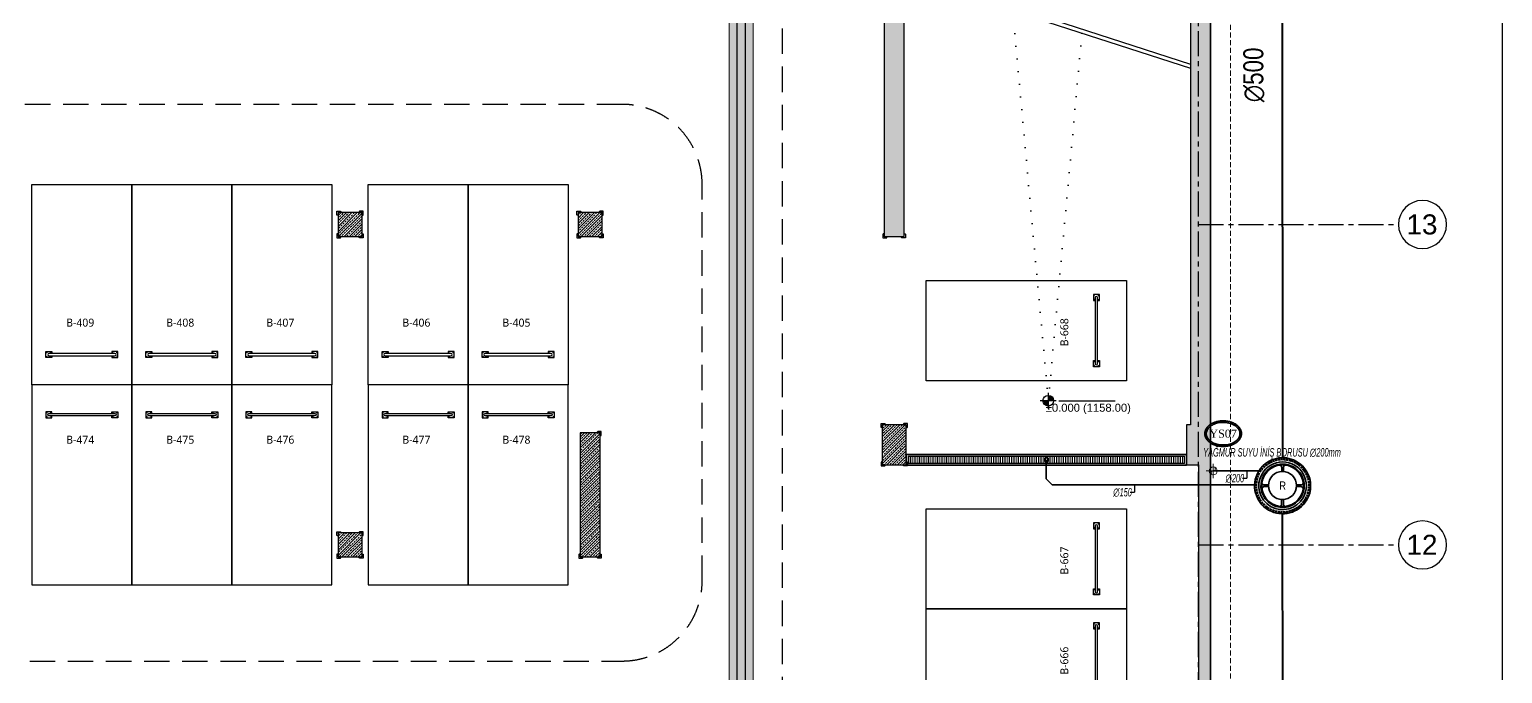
# Model space of a CAD drawing. Header units: millimetres. Extents: x -379292 to 1221486, y 92049 to 447512.
# Drawn here: x 165338 to 202148, y 173407 to 189488 of the extents above; entities that cross this region are included whole.
import ezdxf
from ezdxf.enums import TextEntityAlignment as Align
from ezdxf.lldxf.tags import DXFTag

# ---------------------------------------------------------------- set-up
doc = ezdxf.new("R2010")
doc.units = ezdxf.units.MM
for name, pattern in [('CENTER', [2, 1.25, -0.25, 0.25, -0.25]), ('DOT', [6.35, 0, -6.35]), ('HIDDEN', [9.525, 6.35, -3.175])]:
    doc.linetypes.add(name, pattern=pattern)
for name, color, linetype, lineweight in [('0-KRCN-SHT YAĞMURSUYUBORUSU-100', 3, 'PISSU_LINE50', 35), ('0-KRCN-SHT-IZGARA', 171, 'Continuous', 35), ('0-KRCN-SHT-KOLADI-YAZIYAĞMURSUYU', 4, 'Continuous', 35), ('0-KRCN-SHT-PİSSU-BORU', 220, 'PISSU_LINE50', 40), ('0-KRCN-SHT-ROGAR', 151, 'Continuous', 35), ('0-KRCN-SHT-YAZI-ÇAP-PİSSU', 41, 'Continuous', 30), ('06_FORMWORK HIDDEN', 252, 'HIDDEN2', 0), ('E_CT_KA', 4, 'Continuous', 9), ('XREF$0$05_RAIN PIPE', 3, 'Continuous', 9)]:
    doc.layers.add(name, color=color, linetype=linetype, lineweight=lineweight)
for name, color, linetype in [('05_AXIS', 211, 'CENTER'), ('05_AXIS NAME', 7, 'Continuous'), ('05_HATCH CONCRETE', 141, 'Continuous'), ('05_HATCH SOLID-2', 253, 'Continuous'), ('05_PLAN LEVEL', 2, 'Continuous'), ('05_SLOPE', 91, 'Continuous'), ('05_SYMBOL', 2, 'Continuous'), ('202-A-Y-MahalAd', 141, 'Continuous'), ('E_CT_ZA', 6, 'Continuous')]:
    doc.layers.add(name, color=color, linetype=linetype)
doc.styles.add('MUF', font='isocpeur.ttf')
doc.styles.get("Standard").update_dxf_attribs({"font": 'segoeuil.ttf'})
doc.styles.add('TROMANT', font='arial.ttf', dxfattribs={"width": 0.8})
doc.styles.add('YAZI', font='times.ttf')
doc.styles.add('YAZI-3', font='arial.ttf', dxfattribs={"height": 3})
doc.styles.add('YAZI-5', font='arial.ttf', dxfattribs={"height": 5})
doc.styles.add('ÇAP-2', font='ARIALNBI.TTF')
tags = doc.linetypes.add('HIDDEN2', pattern=[0.1875, 0.125, -0.0625]).pattern_tags.tags
tags[6:7] = [DXFTag(74, 4), DXFTag(75, 0), DXFTag(340, '0'), DXFTag(46, 0.0), DXFTag(50, 0.0), DXFTag(44, 0.0), DXFTag(45, 0.0)]
tags[4:5] = [DXFTag(74, 4), DXFTag(75, 0), DXFTag(340, '0'), DXFTag(46, 0.0), DXFTag(50, 0.0), DXFTag(44, 0.0), DXFTag(45, 0.0)]
doc.linetypes.add('PISSU_LINE50', pattern='A,50,-10,["C",MUF,S=10,R=0,X=1,Y=-5],0', length=60)
pattern_1 = [(225, (905000, -3e-07), (67.351921, -67.351921), []), (225, (904932.65, -3e-07), (67.351921, -67.351921), [47.625, -23.8125])]

# ---------------------------------------------------------------- blocks, each defined once
blk = doc.blocks.new('AWAKS ADI')
at = {"layer": '05_AXIS NAME', "color": 2}
blk.add_circle((0, 0), 6, dxfattribs=at)
at = {"layer": '05_AXIS NAME', "style": 'YAZI-5'}
blk.add_attdef('AKSADI', text='', height=5, dxfattribs=at).set_placement((0, 0), align=Align.MIDDLE_CENTER)
blk = doc.blocks.new('202_Aks')
at = {"layer": '05_AXIS', "ltscale": 500}
for p, q in [((137900, -182300), (137900, 5000)), ((137900, -93500), (142900, -93500)), ((137900, -101500), (142900, -101500))]:
    blk.add_line(p, q, dxfattribs=at)
at = {"layer": '05_AXIS NAME'}
ref = blk.add_blockref('AWAKS ADI', (143500, -93500), dxfattribs=dict(at, xscale=-100, yscale=100, zscale=100))
ref.add_attrib('AKSADI', '13', dxfattribs={"height": 500, "style": 'YAZI-5'}).set_placement((143486, -93498), align=Align.MIDDLE_CENTER)
ref = blk.add_blockref('AWAKS ADI', (143500, -101500), dxfattribs=dict(at, xscale=-100, yscale=100, zscale=100))
ref.add_attrib('AKSADI', '12', dxfattribs={"height": 500, "style": 'YAZI-5'}).set_placement((143486, -101498), align=Align.MIDDLE_CENTER)
blk = doc.blocks.new('202_Vida')
at = {"color": 0, "linetype": 'ByBlock', "ltscale": 0.2}
for points in [[(1, 0), (-1, 0)], [(0, 1), (0, -1)]]:
    blk.add_lwpolyline(points, dxfattribs=at)
at = {"color": 0, "linetype": 'ByBlock'}
for radius in [0.42, 0.23, 0.155]:
    blk.add_circle((0, 0), radius, dxfattribs=at)
blk = doc.blocks.new('202_Stoper')
at = {"color": 0, "linetype": 'ByBlock'}
for points in [[(-750, -30), (-750, -75), (-900, -75), (-900, 75), (-750, 75), (-750, 30)], [(750, -30), (750, -75), (900, -75), (900, 75), (750, 75), (750, 30)]]:
    blk.add_lwpolyline(points, dxfattribs=at)
blk.add_lwpolyline([(825, -30, 1), (825, 30), (-825, 30, 1), (-825, -30)], format="xyb", close=True, dxfattribs=at)
at = {"color": 0, "linetype": 'ByBlock', "yscale": 10, "zscale": 10, "rotation": 180}
for p, xscale in [((-877, 53), -10), ((-772, 53), 10), ((772, 53), -10), ((877, 53), 10)]:
    blk.add_blockref('202_Vida', p, dxfattribs=dict(at, xscale=xscale))
at = {"color": 0, "linetype": 'ByBlock', "yscale": 10, "zscale": 10}
for p, xscale in [((-877, -52), 10), ((-772, -52), -10), ((772, -52), 10), ((877, -52), -10)]:
    blk.add_blockref('202_Vida', p, dxfattribs=dict(at, xscale=xscale))
blk = doc.blocks.new('202_Mahalblok')
at = {"color": 0, "linetype": 'ByBlock', "flags": 128}
blk.add_lwpolyline([(0, 0), (0, 5000), (2500, 5000), (2500, 0)], close=True, dxfattribs=at)
at = {"color": 252}
blk.add_blockref('202_Stoper', (1250, 750), dxfattribs=at)
at = {"color": 0, "linetype": 'ByBlock', "ltscale": 25}
blk.add_attdef('MAHALNO', text='', height=200, dxfattribs=at).set_placement((1209, 1390), align=Align.BOTTOM_CENTER)
blk = doc.blocks.new('PLAN KOT IKILI')
at = {"layer": '05_PLAN LEVEL'}
h = blk.add_hatch(color=2, dxfattribs=at)
h.paths.add_polyline_path([(0, 2), (0, 0), (2, 0, 0.414214)])
h.paths.add_polyline_path([(0, 0), (-2, 0, 0.414214), (0, -2)])
at = {"layer": '05_PLAN LEVEL', "color": 2}
for p, q in [((3, 0), (-3, 0)), ((0, 3), (0, -3)), ((4, 0), (25, 0))]:
    blk.add_line(p, q, dxfattribs=at)
blk.add_circle((0, 0), 2, dxfattribs=at)
at = {"layer": '05_PLAN LEVEL', "style": 'YAZI-3'}
for tag, p in [('BITMISKOT', (15, 3)), ('KABAKOT', (15, -3))]:
    blk.add_attdef(tag, text='', height=3, dxfattribs=at).set_placement(p, align=Align.MIDDLE)
blk = doc.blocks.new('bariyer')
at = {"color": 8, "ltscale": 25}
blk.add_lwpolyline([(0, -70), (15, -70, 0.414214), (30, -55), (30, 30), (-55, 30, 0.414214), (-70, 15), (-70, 0), (0, 0)], format="xyb", close=True, dxfattribs=at)
blk = doc.blocks.new('OtoParkBodrumKatMimari')
at = {"layer": '05_HATCH CONCRETE'}
h = blk.add_hatch(dxfattribs=at)
h.set_pattern_fill('ANSI33', color=8, scale=15, angle=180, style=0)
h.set_pattern_definition(pattern_1)
h.paths.add_polyline_path([(96200, 177300), (96200, 177000), (96800, 177000), (96800, 177300), (104600, 177300), (104600, 177000), (105200, 177000), (105200, 177300), (113000, 177300), (113000, 177000), (113600, 177000), (113600, 177300), (121400, 177300), (121400, 177000), (122000, 177000), (122000, 177300), (127400, 177300), (127400, 177000), (128000, 177000), (128000, 177300), (135000, 177300), (135000, 177000), (135300, 177000), (135300, 172100), (135000, 172100), (135000, 171500), (135300, 171500), (135300, 164100), (135000, 164100), (135000, 163500), (135300, 163500), (135300, 156100), (135000, 156100), (135000, 155500), (135300, 155500), (135300, 148100), (135000, 148100), (135000, 147500), (135300, 147500), (135300, 144600), (135000, 144600), (135000, 144000), (135600, 144000), (135600, 144300), (142600, 144300), (142600, 144000), (142900, 144000), (142900, 140100), (142600, 140100), (142600, 139500), (142900, 139500), (142900, 132100), (142600, 132100), (142600, 131500), (142900, 131500), (142900, 127950), (142600, 127950), (142600, 127350), (142900, 127350), (142900, 124300), (142600, 124300), (142600, 123300), (142900, 123300), (142900, 113800), (142600, 113800), (142600, 112800), (142700, 112800), (142700, 100050), (135550, 100050), (135550, 108100), (135050, 108100), (135050, 83500), (135550, 83500), (135550, 99800), (142700, 99800), (142700, 78800), (142600, 78800), (142600, 77800), (142900, 77800), (142900, 68100), (142600, 68100), (142600, 67500), (143200, 67500), (143200, 144600), (135600, 144600), (135600, 177600), (71000, 177600), (71000, 177000), (71600, 177000), (71600, 177300), (79400, 177300), (79400, 177000), (80000, 177000), (80000, 177300), (87800, 177300), (87800, 177000), (88400, 177000), (88400, 177300)])
h = blk.add_hatch(dxfattribs=at)
h.set_pattern_fill('ANSI33', color=8, scale=15, angle=180, style=0)
h.set_pattern_definition(pattern_1)
h.paths.add_polyline_path([(122000, 84100), (121400, 84100), (121400, 83500), (122000, 83500)])
h = blk.add_hatch(dxfattribs=at)
h.set_pattern_fill('ANSI33', color=8, scale=15, angle=180, style=0)
h.set_pattern_definition(pattern_1)
h.paths.add_polyline_path([(128000, 84100), (127400, 84100), (127400, 83500), (128000, 83500)])
h = blk.add_hatch(dxfattribs=at)
h.set_pattern_fill('ANSI33', color=8, scale=15, angle=180, style=0)
h.set_pattern_definition(pattern_1)
h.paths.add_polyline_path([(135600, 78800), (135000, 78800), (135000, 77800), (135600, 77800)])
h = blk.add_hatch(dxfattribs=at)
h.set_pattern_fill('ANSI33', color=8, scale=15, angle=180, style=0)
h.set_pattern_definition(pattern_1)
h.paths.add_polyline_path([(127950, 78600), (127450, 78600), (127450, 75500), (127950, 75500)])
h = blk.add_hatch(dxfattribs=at)
h.set_pattern_fill('ANSI33', color=8, scale=15, angle=180, style=0)
h.set_pattern_definition(pattern_1)
h.paths.add_polyline_path([(122000, 76100), (121400, 76100), (121400, 75500), (122000, 75500)])
at = {"color": 5}
for points in [[(142900, 123300), (142900, 113800), (142600, 113800), (142600, 112800), (142700, 112800), (142700, 100050), (135550, 100050), (135550, 108100), (135050, 108100), (135050, 83500), (135550, 83500), (135550, 99800), (142700, 99800), (142700, 78800), (142600, 78800), (142600, 77800), (142900, 77800), (142900, 68100)], [(143200, 67500), (143200, 144600), (135600, 144600), (135600, 177600), (71000, 177600)]]:
    blk.add_lwpolyline(points, dxfattribs=at)
for points in [[(122000, 84100), (121400, 84100), (121400, 83500), (122000, 83500)], [(128000, 84100), (127400, 84100), (127400, 83500), (128000, 83500)], [(135600, 78800), (135000, 78800), (135000, 77800), (135600, 77800)], [(127950, 78600), (127450, 78600), (127450, 75500), (127950, 75500)], [(122000, 76100), (121400, 76100), (121400, 75500), (122000, 75500)]]:
    blk.add_lwpolyline(points, close=True, dxfattribs=at)
at = {"layer": '05_HATCH SOLID-2', "color": 251, "ltscale": 25}
blk.add_lwpolyline([(150500, -8770), (150500, 187430), (4700, 187430), (4700, 177600), (135600, 177600), (135600, 144600), (143200, 144600), (143200, 59700), (90240, -300), (70300, -300), (63119, 5881)], dxfattribs=at)
at = {"layer": '05_SLOPE'}
for points in [[(135550, 90125), (142700, 87805)], [(135550, 90020), (142700, 87700)]]:
    blk.add_lwpolyline(points, dxfattribs=at)
at = {"layer": '05_SLOPE', "linetype": 'DOT', "ltscale": 50}
blk.add_lwpolyline([(139990, 88580), (139150, 79400), (138260, 89140)], dxfattribs=at)
at = {"layer": '05_SYMBOL', "color": 252, "linetype": 'HIDDEN', "ltscale": 100}
for points in [[(132500, 166800), (132500, 53048)], [(128500, 86800), (19400, 86800)], [(130500, 74900), (130500, 84800)], [(19400, 72900), (128500, 72900)]]:
    blk.add_lwpolyline(points, dxfattribs=at)
for points in [[(130500, 84800, 0.414214), (128500, 86800)], [(128500, 72900, 0.414214), (130500, 74900)]]:
    blk.add_lwpolyline(points, format="xyb", dxfattribs=at)
at = {"layer": '06_FORMWORK HIDDEN', "linetype": 'HIDDEN', "ltscale": 20}
blk.add_line((143700, 59511), (143700, 145100), dxfattribs=at)
at = {"layer": '05_AXIS'}
blk.add_blockref('202_Aks', (5000, 177300), dxfattribs=at)
at = {"layer": '05_PLAN LEVEL'}
ref = blk.add_blockref('PLAN KOT IKILI', (139150, 79400), dxfattribs=dict(at, xscale=66.66666666666666, yscale=66.66666666666666, zscale=66.66666666666666))
ref.add_attrib('KABAKOT', '%%P0.000 (1158.00)', dxfattribs={"height": 200, "style": 'YAZI-3'}).set_placement((140150, 79200), align=Align.MIDDLE)
at = {"layer": '05_SYMBOL', "color": 8, "xscale": -1}
for p in [(121400, 84100), (127400, 84100), (135000, 78800), (121400, 76100)]:
    blk.add_blockref('bariyer', p, dxfattribs=at)
at = {"layer": '05_SYMBOL', "color": 8}
for p in [(122000, 84100), (128000, 84100), (135600, 78800), (127950, 78600), (122000, 76100)]:
    blk.add_blockref('bariyer', p, dxfattribs=at)
at = {"layer": '05_SYMBOL', "color": 8, "rotation": 180}
for p in [(121400, 83500), (127400, 83500), (135045, 83495), (135000, 77800), (121400, 75500), (127450, 75500)]:
    blk.add_blockref('bariyer', p, dxfattribs=at)
at = {"layer": '05_SYMBOL', "color": 8, "xscale": -1, "rotation": 180}
for p in [(122000, 83500), (128000, 83500), (135550, 83500), (135600, 77800), (122000, 75500), (127950, 75500)]:
    blk.add_blockref('bariyer', p, dxfattribs=at)
at = {"layer": '202-A-Y-MahalAd', "color": 8, "ltscale": 25}
for p, values in [((113750, 79800), {'MAHALNO': 'B-409'}), ((116250, 79800), {'MAHALNO': 'B-408'}), ((118750, 79800), {'MAHALNO': 'B-407'}), ((122150, 79800), {'MAHALNO': 'B-406'}), ((124650, 79800), {'MAHALNO': 'B-405'})]:
    blk.add_blockref('202_Mahalblok', p, dxfattribs=at).add_auto_attribs(values)
at = {"layer": '202-A-Y-MahalAd', "color": 8, "ltscale": 25, "rotation": 90}
for p, values in [((141100, 79900), {'MAHALNO': 'B-668'}), ((141100, 74200), {'MAHALNO': 'B-667'}), ((141100, 71700), {'MAHALNO': 'B-666'})]:
    blk.add_blockref('202_Mahalblok', p, dxfattribs=at).add_auto_attribs(values)
at = {"layer": '202-A-Y-MahalAd', "color": 8, "ltscale": 25}
ref = blk.add_blockref('202_Mahalblok', (113750, 79800), dxfattribs=dict(at, xscale=-1, rotation=180))
ref.add_attrib('MAHALNO', 'B-474', dxfattribs={"layer": '0', "color": 0, "linetype": 'ByBlock', "ltscale": 25, "height": 200}).set_placement((114959, 78267), align=Align.BOTTOM_CENTER)
ref = blk.add_blockref('202_Mahalblok', (116250, 79800), dxfattribs=dict(at, xscale=-1, rotation=180))
ref.add_attrib('MAHALNO', 'B-475', dxfattribs={"layer": '0', "color": 0, "linetype": 'ByBlock', "ltscale": 25, "height": 200}).set_placement((117459, 78267), align=Align.BOTTOM_CENTER)
ref = blk.add_blockref('202_Mahalblok', (118750, 79800), dxfattribs=dict(at, xscale=-1, rotation=180))
ref.add_attrib('MAHALNO', 'B-476', dxfattribs={"layer": '0', "color": 0, "linetype": 'ByBlock', "ltscale": 25, "height": 200}).set_placement((119959, 78267), align=Align.BOTTOM_CENTER)
ref = blk.add_blockref('202_Mahalblok', (122150, 79800), dxfattribs=dict(at, xscale=-1, rotation=180))
ref.add_attrib('MAHALNO', 'B-477', dxfattribs={"layer": '0', "color": 0, "linetype": 'ByBlock', "ltscale": 25, "height": 200}).set_placement((123359, 78267), align=Align.BOTTOM_CENTER)
ref = blk.add_blockref('202_Mahalblok', (124650, 79800), dxfattribs=dict(at, xscale=-1, rotation=180))
ref.add_attrib('MAHALNO', 'B-478', dxfattribs={"layer": '0', "color": 0, "linetype": 'ByBlock', "ltscale": 25, "height": 200}).set_placement((125859, 78267), align=Align.BOTTOM_CENTER)
blk = doc.blocks.new('*U673')
h = blk.add_hatch()
h.set_pattern_fill('ANSI33', color=0, scale=50, angle=1, style=0)
h.paths.add_polyline_path([(-115494, 200), (1093, 200), (1093, 0), (-115494, 0)])
at = {"color": 0}
blk.add_lwpolyline([(-115494, 200), (1093, 200), (1093, 0), (-115494, 0)], close=True, dxfattribs=at)
at = {"ltscale": 25, "flags": 1}
for tag, p in [('YUKSEKLIK', (-229, -149)), ('KALINLIK', (-229, -213))]:
    blk.add_attdef(tag, p, '', height=50, dxfattribs=at)
blk = doc.blocks.new('*U720')
h = blk.add_hatch()
h.set_pattern_fill('ANSI33', color=0, scale=50, angle=1, style=0)
h.paths.add_polyline_path([(-71173, 600), (45489, 600), (45489, 0), (-71173, 0)])
at = {"color": 0}
blk.add_lwpolyline([(-71173, 600), (45489, 600), (45489, 0), (-71173, 0)], close=True, dxfattribs=at)
at = {"ltscale": 25, "flags": 1}
for tag, p in [('YUKSEKLIK', (-229, -149)), ('KALINLIK', (-229, -213))]:
    blk.add_attdef(tag, p, '', height=50, dxfattribs=at)
blk = doc.blocks.new('A$C15ead506')
at = {"layer": 'E_CT_KA', "color": 6, "rotation": 270}
blk.add_blockref('*U720', (60875, 97770), dxfattribs=at)
at = {"layer": 'E_CT_ZA', "color": 30, "rotation": 90}
blk.add_blockref('*U673', (61275, 167851), dxfattribs=at)
blk = doc.blocks.new('*U1170')
at = {"layer": '0-KRCN-SHT-IZGARA', "lineweight": 20}
h = blk.add_hatch(dxfattribs=at)
h.set_pattern_fill('_U', color=120, scale=0.05, style=0, pattern_type=0)
h.set_pattern_definition([(0, (0, 1.62906), (0, 0.05), [])])
h.paths.add_polyline_path([(0.01, 7.668), (0.19, 7.668), (0.19, 0.01), (0.01, 0.01)])
at = {"layer": '0-KRCN-SHT-IZGARA'}
blk.add_lwpolyline([(-0.05, -0.05), (0.25, -0.05), (0.25, 7.728), (-0.05, 7.728)], close=True, dxfattribs=at)
at = {"layer": '0-KRCN-SHT-IZGARA', "color": 120, "lineweight": 20}
for points in [[(0, 7.678), (0.2, 7.678), (0.2, 0), (0, 0)], [(0.01, 7.668), (0.19, 7.668), (0.19, 0.01), (0.01, 0.01)]]:
    blk.add_lwpolyline(points, close=True, dxfattribs=at)
blk = doc.blocks.new('G$CD316F46C')
at = {"layer": '0-KRCN-SHT-ROGAR'}
for p, q in [((-38.2, 25.5), (-40.7, 27.1)), ((-36.4, 28.1), (-38.8, 29.9)), ((-35.4, 29.3), (-37.7, 31.2)), ((-33.3, 31.7), (-35.5, 33.8)), ((-32.2, 32.8), (-34.3, 35)), ((-29.8, 35), (-31.8, 37.3)), ((-28.6, 36), (-30.5, 38.3)), ((-26.1, 37.9), (-27.8, 40.4)), ((-24.8, 38.7), (-26.4, 41.3)), ((-22, 40.4), (-23.4, 43)), ((-20.6, 41.1), (-22, 43.8)), ((-17.7, 42.4), (-18.9, 45.2)), ((-16.3, 43), (-17.3, 45.8)), ((-13.2, 44), (-14.1, 46.9)), ((-11.7, 44.4), (-12.5, 47.4)), ((-8.6, 45.1), (-9.1, 48.1)), ((-7.1, 45.4), (-7.5, 48.4)), ((-3.9, 45.8), (-4.1, 48.8)), ((-2.3, 45.9), (-2.5, 48.9)), ((0.9, 45.9), (1, 48.9)), ((2.4, 45.8), (2.6, 48.8)), ((5.6, 45.5), (6, 48.5)), ((7.2, 45.3), (7.6, 48.3)), ((10.3, 44.7), (11, 47.6)), ((11.8, 44.3), (12.6, 47.2)), ((14.9, 43.3), (15.9, 46.2)), ((16.3, 42.8), (17.4, 45.6)), ((19.3, 41.5), (20.6, 44.2)), ((20.7, 40.8), (22, 43.5)), ((23.5, 39.2), (25, 41.8)), ((24.8, 38.4), (26.4, 40.9)), ((27.4, 36.6), (29.2, 38.9)), ((28.6, 35.6), (30.5, 37.9)), ((31, 33.5), (33.1, 35.7)), ((32.1, 32.4), (34.3, 34.5)), ((34.3, 30), (36.6, 32)), ((35.3, 28.8), (37.6, 30.7)), ((37.2, 26.2), (39.7, 28)), ((38.1, 25), (40.6, 26.6)), ((-45.7, 2.7), (-48.7, 2.8)), ((-45.6, 4.2), (-48.6, 4.5)), ((-45.2, 7.4), (-48.2, 7.9)), ((-44.9, 8.9), (-47.9, 9.5)), ((-44.2, 12.1), (-47.1, 12.8)), ((-43.8, 13.5), (-46.7, 14.4)), ((-42.8, 16.6), (-45.6, 17.7)), ((-42.2, 18), (-45, 19.2)), ((-40.8, 20.9), (-43.5, 22.3)), ((-40.1, 22.3), (-42.8, 23.8)), ((-39.1, 24.2), (-41.6, 25.7)), ((39.7, 22.2), (42.3, 23.6)), ((40.4, 20.8), (43.1, 22.2)), ((41.7, 17.9), (44.5, 19.1)), ((42.3, 16.5), (45.1, 17.5)), ((43.3, 13.4), (46.2, 14.3)), ((43.8, 11.9), (46.7, 12.7)), ((44.5, 8.8), (47.4, 9.3)), ((44.7, 7.3), (47.7, 7.7)), ((45.1, 4.1), (48.1, 4.3)), ((45.2, 2.5), (48.2, 2.7)), ((-45.7, -0.6), (-48.7, -0.6)), ((-45.7, -2.1), (-48.7, -2.3)), ((-45.4, -5.3), (-48.4, -5.7)), ((-45.1, -6.8), (-48.1, -7.3)), ((-44.5, -10), (-47.5, -10.7)), ((-44.1, -11.5), (-47, -12.3)), ((-43.2, -14.6), (-46, -15.5)), ((-42.7, -16), (-45.5, -17.1)), ((-41.4, -19), (-44.1, -20.2)), ((-40.7, -20.3), (-43.4, -21.7)), ((-39.1, -23.2), (-41.7, -24.7)), ((-38.3, -24.5), (-40.8, -26.1)), ((37.1, -25.5), (39.6, -27.2)), ((38, -24.2), (40.5, -25.8)), ((40.1, -20.5), (42.8, -21.9)), ((40.8, -19.1), (43.5, -20.4)), ((42.1, -16.1), (44.9, -17.2)), ((42.6, -14.7), (45.5, -15.7)), ((43.6, -11.6), (46.5, -12.4)), ((44, -10.1), (46.9, -10.8)), ((44.6, -7), (47.6, -7.5)), ((44.8, -5.4), (47.8, -5.8)), ((45.2, -0.7), (48.2, -0.8)), ((45.2, -2.2), (48.2, -2.4)), ((-36.5, -27.1), (-38.9, -28.9)), ((-35.5, -28.3), (-37.8, -30.2)), ((-33.4, -30.7), (-35.6, -32.8)), ((-32.3, -31.8), (-34.4, -34)), ((-29.9, -34), (-31.9, -36.3)), ((-28.8, -35), (-30.6, -37.4)), ((-26.2, -36.9), (-27.9, -39.4)), ((-24.9, -37.8), (-26.5, -40.3)), ((-22.1, -39.4), (-23.6, -42.1)), ((-20.8, -40.2), (-22.1, -42.8)), ((-17.8, -41.5), (-19, -44.3)), ((-16.4, -42.1), (-17.5, -44.9)), ((-13.4, -43.1), (-14.2, -46)), ((-11.9, -43.5), (-12.6, -46.4)), ((-8.7, -44.2), (-9.3, -47.2)), ((-7.2, -44.5), (-7.7, -47.5)), ((-4, -44.9), (-4.3, -47.9)), ((-2.5, -45), (-2.6, -48)), ((0.7, -45), (0.8, -48)), ((2.3, -45), (2.5, -48)), ((5.5, -44.7), (5.9, -47.7)), ((7, -44.5), (7.5, -47.4)), ((10.2, -43.8), (10.9, -46.8)), ((11.7, -43.5), (12.5, -46.4)), ((14.7, -42.5), (15.7, -45.3)), ((16.2, -42), (17.3, -44.8)), ((19.1, -40.7), (20.4, -43.4)), ((20.5, -40), (21.9, -42.7)), ((23.3, -38.4), (24.9, -41)), ((24.7, -37.6), (26.3, -40.1)), ((27.3, -35.8), (29.1, -38.2)), ((28.5, -34.8), (30.4, -37.1)), ((30.9, -32.7), (33, -34.9)), ((32, -31.6), (34.2, -33.7)), ((34.2, -29.3), (36.5, -31.2)), ((35.2, -28.1), (37.5, -30))]:
    blk.add_line(p, q, dxfattribs=at)
at = {"layer": '0-KRCN-SHT-ROGAR', "color": 120}
for p, q in [((-1.7, 24.9), (-1.7, 33.1)), ((1.4, 25), (1.4, 33.1)), ((-24.9, 2), (-32.9, 2)), ((24.9, 1.9), (32.4, 1.9)), ((-25, -1.1), (-32.9, -1.1)), ((-1.8, -24.9), (-1.8, -32.2)), ((1.3, -25), (1.3, -32.2)), ((25, -1.2), (32.4, -1.2))]:
    blk.add_line(p, q, dxfattribs=at)
blk.add_circle((0, 0), 25, dxfattribs=at)
at = {"layer": '0-KRCN-SHT-ROGAR'}
for radius, start, end in [(50, 329.911, 149.911), (48.5, 146.6265, 148.5734), (48.5, 140.6265, 142.5734), (42.5, 329.911, 149.911), (48.5, 134.6265, 136.5734), (48.5, 128.6265, 130.5734), (48.5, 122.6265, 124.5734), (48.5, 116.6265, 118.5734), (48.5, 110.6265, 112.5734), (48.5, 104.6265, 106.5734), (48.5, 98.6265, 100.5734), (48.5, 92.6265, 94.5734), (48.5, 86.6265, 88.5734), (48.5, 80.6265, 82.5734), (48.5, 74.6265, 76.5734), (48.5, 68.6265, 70.5734), (48.5, 62.6265, 64.5734), (48.5, 56.6265, 58.5734), (48.5, 50.6265, 52.5734), (48.5, 44.6265, 46.5734), (48.5, 38.6265, 40.5734), (48.5, 32.6265, 34.5734), (50, 149.911, 329.911), (48.5, 175.2486, 177.1955), (48.5, 169.2486, 171.1955), (48.5, 163.2486, 165.1955), (48.5, 157.2486, 159.1955), (48.5, 151.2486, 153.1955), (42.5, 149.911, 329.911), (38.7, 149.911, 329.911), (37.2, 149.911, 329.911), (48.5, 26.6265, 28.5734), (48.5, 20.6265, 22.5734), (48.5, 14.6265, 16.5734), (48.5, 8.6265, 10.5734), (48.5, 2.6265, 4.5734), (48.5, 181.2486, 183.1955), (48.5, 187.2486, 189.1955), (48.5, 193.2486, 195.1955), (48.5, 199.2486, 201.1955), (48.5, 205.2486, 207.1955), (48.5, 211.2486, 213.1955), (48.5, 325.2486, 327.1955), (48.5, 332.6265, 334.5734), (48.5, 338.6265, 340.5734), (48.5, 344.6265, 346.5734), (48.5, 350.6265, 352.5734), (48.5, 356.6265, 358.5734), (48.5, 217.2486, 219.1955), (48.5, 223.2486, 225.1955), (48.5, 229.2486, 231.1955), (48.5, 235.2486, 237.1955), (48.5, 241.2486, 243.1955), (48.5, 247.2486, 249.1955), (48.5, 253.2486, 255.1955), (48.5, 259.2486, 261.1955), (48.5, 265.2486, 267.1955), (48.5, 271.2486, 273.1955), (48.5, 277.2486, 279.1955), (48.5, 283.2486, 285.1955), (48.5, 289.2486, 291.1955), (48.5, 295.2486, 297.1955), (48.5, 301.2486, 303.1955), (48.5, 307.2486, 309.1955), (48.5, 313.2486, 315.1955), (48.5, 319.2486, 321.1955)]:
    blk.add_arc((-0.3, 0.4), radius, start, end, dxfattribs=at)
at = {"layer": '0-KRCN-SHT-ROGAR', "color": 120}
for centre, radius, start, end in [((-0.3, 0.4), 38.7, 329.911, 149.911), ((-0.3, 0.4), 37.2, 329.911, 149.911), ((-6.2, 33.1), 4.52, 359.911, 71.7708), ((5.9, 33), 4.52, 108.3327, 179.911), ((-32.9, 6.5), 4.52, 198.0512, 269.911), ((32.4, 6.4), 4.52, 269.911, 341.7708), ((-32.9, -5.6), 4.52, 89.911, 161.4893), ((32.4, -5.7), 4.52, 18.3327, 89.911), ((-6.3, -32.2), 4.52, 288.0512, 359.911), ((5.8, -32.2), 4.52, 179.911, 251.4893)]:
    blk.add_arc(centre, radius, start, end, dxfattribs=at)
blk = doc.blocks.new('XREF$0$YIB125')
at = {"layer": 'XREF$0$05_RAIN PIPE'}
for p, q in [((-112.5, 0), (112.5, 0)), ((0, 112.5), (0, -112.5)), ((0, 0), (0, 62.5))]:
    blk.add_line(p, q, dxfattribs=at)
blk.add_circle((0, 0), 62.5, dxfattribs=at)
for centre, start, end in [((0, 31.25), 90, 270), ((0, -31.25), 270, 90)]:
    blk.add_arc(centre, 31.25, start, end, dxfattribs=at)
blk = doc.blocks.new('G$CD1210CBB')
at = {"layer": 'XREF$0$05_RAIN PIPE', "xscale": -0.08000000000000002, "yscale": 0.08000000000000002, "zscale": 0.08000000000000002}
blk.add_blockref('XREF$0$YIB125', (-9, 0), dxfattribs=at)
blk = doc.blocks.new('A$Cbceac246')
at = {"layer": '0-KRCN-SHT YAĞMURSUYUBORUSU-100'}
for p, q in [((6880, 7762.5, 0), (6880, 7714.6, 0)), ((7297.2, 7734.6, 0), (7410.9, 7734.6, 0)), ((6895, 7699.6, 0), (6880, 7714.6, 0)), ((6895, 7699.6, 0), (7400.4, 7699.6, 0))]:
    blk.add_line(p, q, dxfattribs=at)
blk.add_circle((6880, 7762.5, 0), 5, dxfattribs=at)
at = {"layer": '0-KRCN-SHT-KOLADI-YAZIYAĞMURSUYU', "color": 2, "linetype": 'Continuous'}
for points, knots in [([(7276, 7827.7, 0), (7276, 7827.5, 0), (7276, 7826.7, 0), (7276.1, 7825.3, 0), (7276.3, 7823.8, 0), (7276.6, 7822.3, 0), (7277, 7820.9, 0), (7277.5, 7819.4, 0), (7278.1, 7817.9, 0), (7278.7, 7816.7, 0), (7279.3, 7815.6, 0), (7279.9, 7814.5, 0), (7280.8, 7813.2, 0), (7281.9, 7811.8, 0), (7283, 7810.5, 0), (7284.2, 7809.1, 0), (7285.6, 7807.9, 0), (7287.1, 7806.6, 0), (7288.8, 7805.3, 0), (7290.5, 7804.2, 0), (7292.2, 7803.1, 0), (7293.8, 7802.2, 0), (7295.6, 7801.3, 0), (7297.4, 7800.5, 0), (7299.2, 7799.8, 0), (7301.1, 7799.1, 0), (7303, 7798.5, 0), (7305.2, 7797.9, 0), (7307.8, 7797.2, 0), (7310.9, 7796.7, 0), (7313.9, 7796.2, 0), (7316.7, 7796, 0), (7319.4, 7795.8, 0), (7322.2, 7795.8, 0), (7325.3, 7795.8, 0), (7328.4, 7796.1, 0), (7330.8, 7796.4, 0), (7333.1, 7796.7, 0), (7335.5, 7797.2, 0), (7338.5, 7797.8, 0), (7341, 7798.6, 0), (7343.2, 7799.3, 0), (7345.1, 7800, 0), (7346.9, 7800.8, 0), (7348.7, 7801.6, 0), (7350.4, 7802.5, 0), (7352.1, 7803.5, 0), (7353.7, 7804.5, 0), (7355.2, 7805.6, 0), (7356.4, 7806.4, 0), (7357.6, 7807.4, 0), (7358.7, 7808.4, 0), (7360.1, 7809.8, 0), (7361.1, 7811, 0), (7362.1, 7812.2, 0), (7363, 7813.4, 0), (7364, 7814.9, 0), (7364.8, 7816.3, 0), (7365.5, 7817.6, 0), (7366.1, 7819, 0), (7366.7, 7820.8, 0), (7367.1, 7822.4, 0), (7367.4, 7824.1, 0), (7367.6, 7825.8, 0), (7367.7, 7827.5, 0), (7367.7, 7828.9, 0), (7367.6, 7830.3, 0), (7367.4, 7831.9, 0), (7367, 7833.7, 0), (7366.5, 7835.2, 0), (7366, 7836.7, 0), (7365.4, 7838.1, 0), (7364.6, 7839.6, 0), (7363.7, 7841, 0), (7363, 7842.1, 0), (7362.2, 7843.2, 0), (7361.4, 7844.2, 0), (7360.3, 7845.5, 0), (7359, 7846.8, 0), (7357.5, 7848.2, 0), (7355.8, 7849.5, 0), (7354.1, 7850.8, 0), (7352.2, 7851.9, 0), (7350.4, 7853, 0), (7348.4, 7854, 0), (7346.4, 7854.9, 0), (7344.4, 7855.7, 0), (7342.3, 7856.5, 0), (7340.1, 7857.2, 0), (7337.9, 7857.8, 0), (7335.7, 7858.3, 0), (7333.5, 7858.7, 0), (7331.2, 7859.1, 0), (7328.9, 7859.4, 0), (7326.6, 7859.6, 0), (7324.2, 7859.7, 0), (7321.9, 7859.7, 0), (7319.6, 7859.7, 0), (7317.2, 7859.6, 0), (7314.9, 7859.4, 0), (7312.6, 7859.1, 0), (7310.3, 7858.7, 0), (7308.1, 7858.3, 0), (7305.9, 7857.8, 0), (7303.7, 7857.2, 0), (7301.5, 7856.5, 0), (7299.4, 7855.8, 0), (7297.6, 7855, 0), (7295.7, 7854.2, 0), (7293.9, 7853.3, 0), (7291.9, 7852.2, 0), (7290, 7851, 0), (7288.6, 7850, 0), (7287.2, 7849, 0), (7285.9, 7847.9, 0), (7284.3, 7846.4, 0), (7282.9, 7844.9, 0), (7281.8, 7843.6, 0), (7280.9, 7842.5, 0), (7280, 7841.1, 0), (7279.1, 7839.6, 0), (7278.3, 7838.1, 0), (7277.6, 7836.5, 0), (7277.1, 7834.8, 0), (7276.7, 7833.4, 0), (7276.4, 7832, 0), (7276.2, 7830.8, 0), (7276, 7829.3, 0), (7276, 7828.2, 0), (7276, 7827.7, 0)], [0, 0, 0, 0, 1.213393, 2.424731, 3.634899, 4.23988, 5.747854, 7.250616, 8.45036, 9.945499, 11.437135, 12.629243, 13.798133, 14.967487, 16.724402, 18.487549, 20.259158, 20.851938, 22.638147, 24.438355, 26.253745, 28.085062, 29.315033, 31.087836, 32.875439, 34.677188, 36.492212, 38.31946, 40.157727, 42.005688, 43.861689, 45.72323, 47.588513, 49.455685, 51.32287, 53.188197, 55.049829, 56.905238, 58.75253, 60.590234, 62.41697, 64.23149, 66.032702, 67.819704, 69.591161, 71.34787, 73.089893, 74.817612, 76.531756, 78.233427, 79.924117, 81.731887, 83.083349, 84.432203, 85.779805, 86.229051, 87.578464, 88.928884, 90.281448, 91.637578, 92.544576, 94.028807, 95.515086, 97.004987, 97.752009, 98.872791, 100.364346, 101.854398, 102.972015, 104.457375, 105.937166, 107.4132, 108.150387, 109.620499, 111.087894, 112.554447, 113.28797, 114.75558, 116.226469, 118.071935, 118.442214, 119.949008, 121.464895, 122.990853, 124.527619, 126.075699, 127.635384, 129.206763, 130.790449, 132.385639, 134.798636, 137.233957, 139.688759, 140.510874, 142.98603, 145.47066, 147.960441, 150.450946, 152.109582, 154.590556, 157.059241, 159.511881, 161.945025, 163.554876, 165.153439, 166.740617, 168.316109, 169.879765, 171.431605, 172.971836, 174.500865, 176.169212, 177.827074, 179.475797, 181.117169, 182.208516, 183.921005, 185.204671, 186.488807, 187.774709, 188.204048, 189.495096, 190.787871, 192.083344, 193.382693, 194.251852, 195.702571, 197.154698, 197.639423, 197.639423, 197.639423, 197.639423]), ([(7279.7, 7827.7, 0), (7279.7, 7826.6, 0), (7279.9, 7825.4, 0), (7280.4, 7822.1, 0), (7281.2, 7820.1, 0), (7283.2, 7816.2, 0), (7284.4, 7814.5, 0), (7287.8, 7810.8, 0), (7290.1, 7808.9, 0), (7296, 7805.1, 0), (7299.9, 7803.4, 0), (7308.2, 7800.8, 0), (7312.7, 7800, 0), (7321.8, 7799.4, 0), (7326.4, 7799.5, 0), (7335.4, 7800.8, 0), (7339.7, 7801.9, 0), (7347.7, 7805.1, 0), (7351.3, 7807.2, 0), (7355.9, 7810.9, 0), (7357.3, 7812.2, 0), (7359.7, 7815.1, 0), (7360.7, 7816.6, 0), (7362.4, 7819.9, 0), (7363.1, 7821.6, 0), (7363.9, 7825.2, 0), (7364, 7827, 0), (7363.8, 7830.7, 0), (7363.4, 7832.5, 0), (7362.1, 7836.4, 0), (7361.1, 7838.4, 0), (7358.4, 7842.1, 0), (7356.8, 7843.8, 0), (7351.6, 7848.2, 0), (7347.6, 7850.5, 0), (7338.5, 7853.9, 0), (7333.6, 7855.1, 0), (7323.4, 7856.1, 0), (7318.2, 7856.1, 0), (7308.1, 7854.7, 0), (7303.2, 7853.4, 0), (7295.8, 7850.2, 0), (7292.9, 7848.6, 0), (7287.9, 7844.8, 0), (7285.7, 7842.7, 0), (7283.1, 7839, 0), (7282.3, 7837.7, 0), (7281.1, 7835, 0), (7280.6, 7833.6, 0), (7279.9, 7830.7, 0), (7279.7, 7829.2, 0), (7279.7, 7827.7, 0)], [0, 0, 0, 0, 0.138649, 0.138649, 0.277299, 0.277299, 0.415948, 0.415948, 0.688121, 0.688121, 0.960294, 0.960294, 1.349663, 1.349663, 1.739033, 1.739033, 2.128402, 2.128402, 2.517772, 2.517772, 2.726912, 2.726912, 2.936053, 2.936053, 3.106711, 3.106711, 3.27737, 3.27737, 3.448028, 3.448028, 3.618687, 3.618687, 3.789345, 3.789345, 4.135575, 4.135575, 4.481804, 4.481804, 4.828034, 4.828034, 5.174263, 5.174263, 5.520493, 5.520493, 5.774104, 5.774104, 5.97328, 5.97328, 6.172456, 6.172456, 6.283185, 6.283185, 6.283185, 6.283185])]:
    blk.add_open_spline(points, degree=3, knots=knots, dxfattribs=at)
at = {"layer": '0-KRCN-SHT-PİSSU-BORU', "color": 5, "ltscale": 2}
for p, q in [((7470.7, 7767.6), (7470.4, 9554.4)), ((7471.1, 6752.3), (7470.4, 7627.6))]:
    blk.add_line(p, q, dxfattribs=at)
at = {"layer": '0-KRCN-SHT-YAZI-ÇAP-PİSSU', "linetype": 'Continuous'}
for p, q in [((7381.3, 7734.6, 0), (7381.3, 7716.4, 0)), ((7381.3, 7734.6, 0), (7381.3, 7716.4, 0)), ((7100.6, 7699.6, 0), (7100.6, 7681.4, 0)), ((7100.6, 7699.6, 0), (7100.6, 7681.4, 0)), ((7370.1, 7716.4, 0), (7381.3, 7716.4, 0)), ((7370.1, 7716.4, 0), (7381.3, 7716.4, 0)), ((7089.4, 7681.4, 0), (7100.6, 7681.4, 0)), ((7089.4, 7681.4, 0), (7100.6, 7681.4, 0))]:
    blk.add_line(p, q, dxfattribs=at)
at = {"layer": '0-KRCN-SHT YAĞMURSUYUBORUSU-100', "xscale": 2, "yscale": 2, "zscale": 2}
blk.add_blockref('G$CD1210CBB', (7315.2, 7734.6, 0), dxfattribs=at)
at = {"layer": '0-KRCN-SHT-PİSSU-BORU', "xscale": -90.00000000000009, "yscale": 90.00000000000009, "zscale": 90, "rotation": 90}
blk.add_blockref('*U1170', (7225.5, 7771.5, 0), dxfattribs=at)
at = {"layer": '0-KRCN-SHT-ROGAR', "xscale": 1.4, "yscale": 1.4, "zscale": 1.4, "rotation": 180}
blk.add_blockref('G$CD316F46C', (7470, 7698.2), dxfattribs=at)
at = {"layer": '0-KRCN-SHT-KOLADI-YAZIYAĞMURSUYU', "color": 2, "style": 'YAZI'}
blk.add_text('YS07', height=20, dxfattribs=at).set_placement((7321.8, 7827.8, 0), align=Align.MIDDLE)
at = {"layer": '0-KRCN-SHT-KOLADI-YAZIYAĞMURSUYU', "linetype": 'Continuous', "style": 'ÇAP-2', "width": 0.7}
blk.add_text('YAĞMUR SUYU İNİŞ BORUSU ∅200mm', height=21, dxfattribs=at).set_placement((7272, 7770.6, 0))
at = {"layer": '0-KRCN-SHT-ROGAR', "style": 'TROMANT', "width": 0.8}
blk.add_text('∅500', height=50, rotation=90, dxfattribs=at).set_placement((7398.3, 8723.6), align=Align.MIDDLE)
blk.add_text('R', height=21, dxfattribs=at).set_placement((7470.6, 7698), align=Align.MIDDLE)
at = {"layer": '0-KRCN-SHT-YAZI-ÇAP-PİSSU', "linetype": 'Continuous', "style": 'ÇAP-2', "width": 0.7}
for s, p in [('∅200', (7327.8, 7716.6, 0)), ('∅150', (7047.2, 7681.6, 0))]:
    blk.add_text(s, height=21, rotation=0, dxfattribs=at).set_placement(p, align=Align.MIDDLE_LEFT)

msp = doc.modelspace()

# ---------------------------------------------------------------- block references
at = {"color": 8}
msp.add_blockref('OtoParkBodrumKatMimari', (51648, 100818.8), dxfattribs=at)

# ---------------------------------------------------------------- next in the draw order: block references
at = {"color": 30, "xscale": 10, "yscale": 10, "zscale": 10}
msp.add_blockref('A$Cbceac246', (121948, 101118.8), dxfattribs=at)
at = {"color": 30}
msp.add_blockref('A$C15ead506', (121948, 101118.8), dxfattribs=at)

doc.saveas('drawing.dxf')
